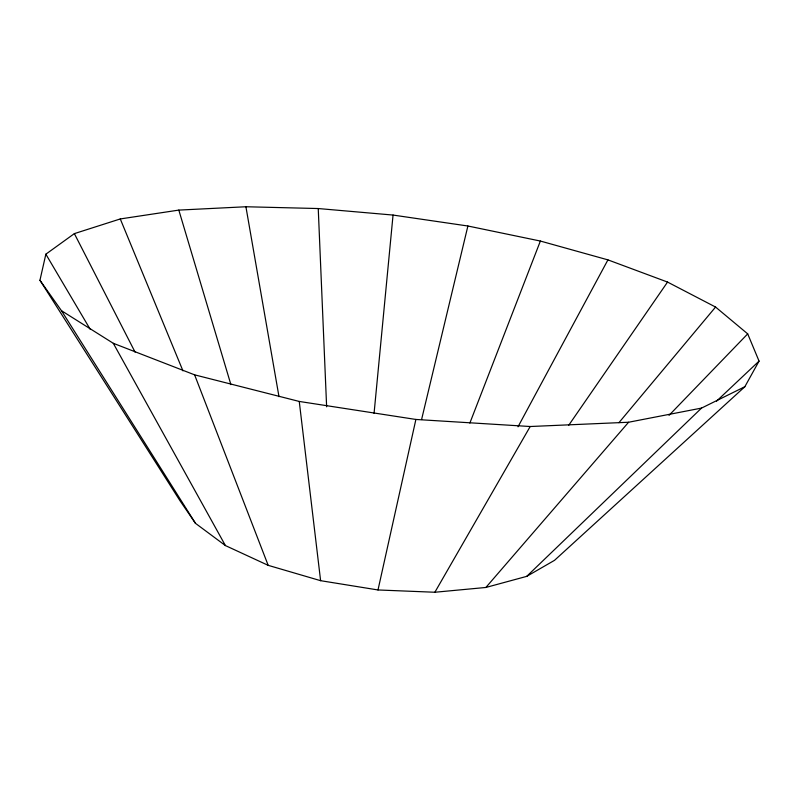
<?xml version="1.0" encoding="UTF-8"?>
<svg xmlns="http://www.w3.org/2000/svg" width="799" height="799" viewBox="0 0 799 799"><rect width="100%" height="100%" fill="white"/><g stroke="black" fill="none" stroke-linecap="round" stroke-linejoin="round"><path stroke-width="1.2" d="M374.062 413.373L393.048 215.061L318.242 208.539L245.912 206.751L178.816 210.097L120.279 218.946L74.367 233.618L45.853 254.192L39.95 280.269L179.945 500.663L195.485 523.335L225.408 545.567L268.184 565.342L320.609 580.683L377.997 589.962L434.866 592.249L485.882 587.465L526.711 576.369L554.526 560.329L744.838 386.726L759.05 361.108L747.704 333.872L715.574 307.046L667.545 282.067L607.929 259.875L540.374 241.048L467.894 226.007L393.048 215.061M377.997 589.962L415.889 419.455L530.196 426.516L628.593 422.242L701.532 408.089L744.838 386.726M421.582 419.535L467.894 226.007M469.862 423.071L540.374 241.048M518.022 426.786L607.929 259.875M434.866 592.249L530.196 426.516M568.758 425.228L667.545 282.067M618.925 422.691L715.574 307.046M485.882 587.465L628.593 422.242M669.043 415.35L747.704 333.872M526.711 576.369L701.532 408.089M716.533 401.178L759.05 361.108M39.95 280.269L61.463 310.691L113.298 343.3L194.606 374.841L299.255 401.448L415.889 419.455M61.463 310.691L195.485 523.335M45.853 254.192L90.147 329.228M113.298 343.3L225.408 545.567M74.367 233.618L135.081 352.129M120.279 218.946L182.951 370.856M194.606 374.841L268.184 565.342M178.816 210.097L230.901 384.639M245.912 206.751L278.991 396.674M299.255 401.448L320.609 580.683M318.242 208.539L326.631 406.821"/></g></svg>
